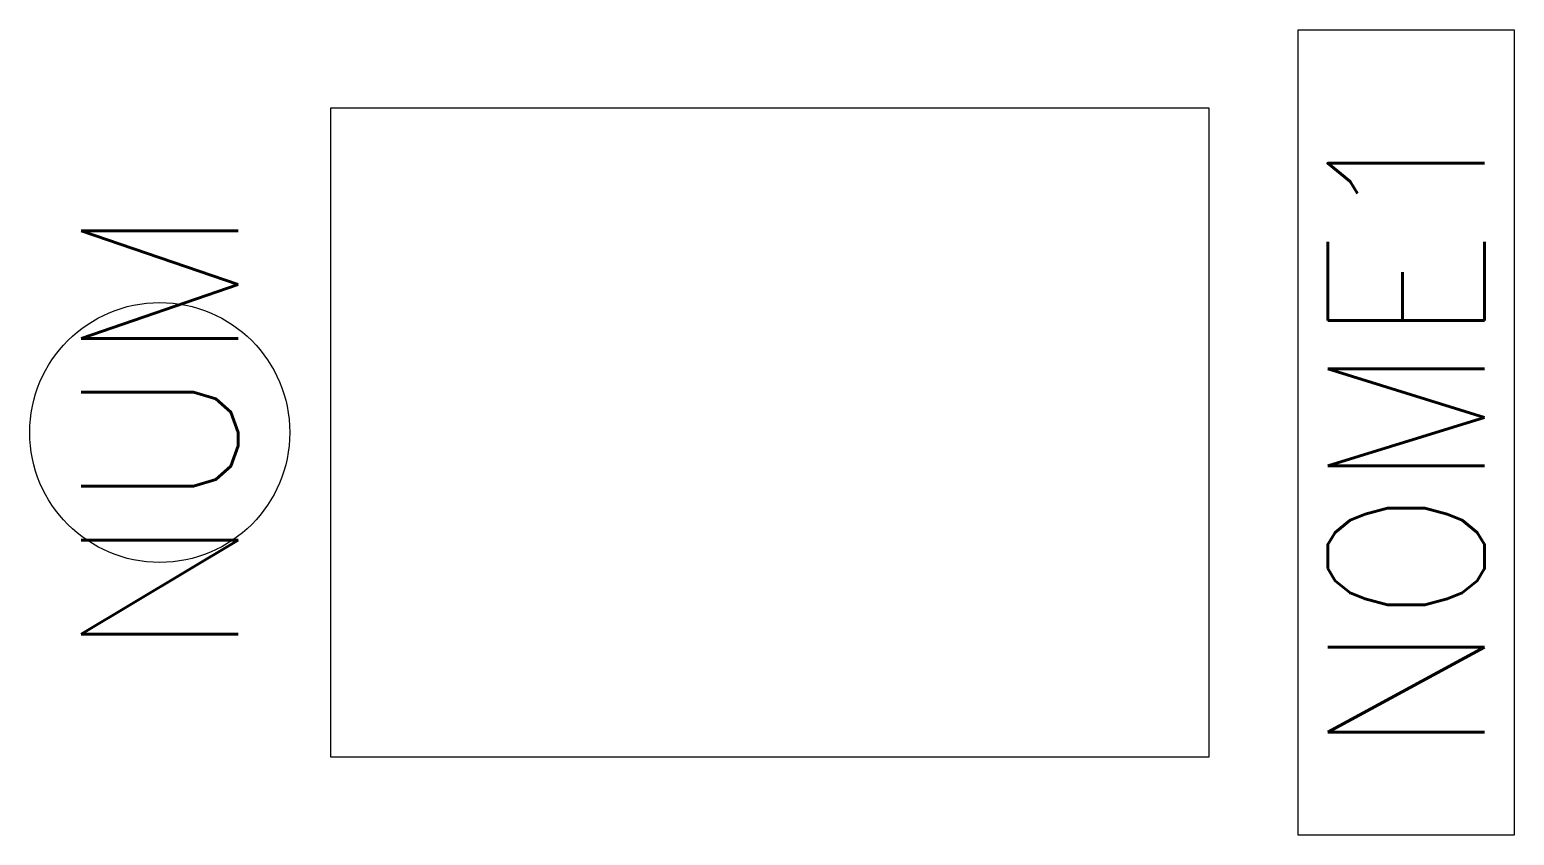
# Model space of a CAD drawing. Header units: millimetres. Extents: x -3.8 to 15.1, y -1 to 9.3.
import ezdxf
from ezdxf.enums import TextEntityAlignment as Align

# ---------------------------------------------------------------- set-up
doc = ezdxf.new("R2010")
doc.units = ezdxf.units.MM
doc.styles.add('Romans', font='romans.shx')

msp = doc.modelspace()

# ---------------------------------------------------------------- linework, layer by layer
at = {"color": 7, "ltscale": 10}
msp.add_lwpolyline([(12.333, -1), (12.333, 9.27), (15.089, 9.27), (15.089, -1)], close=True, dxfattribs=at)
msp.add_lwpolyline([(11.2, 0), (11.2, 8.27), (0, 8.27), (0, 0)], close=True)
msp.add_circle((-2.174, 4.135), 1.657, dxfattribs=at)

# ---------------------------------------------------------------- texts
at = {"color": 7, "style": 'Romans', "width": 0.9, "flags": 4}
msp.add_attdef('NOME1', text='NOME1', height=2, rotation=90, dxfattribs=at).set_placement((13.711, 4.135), align=Align.MIDDLE_CENTER)
at = {"color": 7, "style": 'Romans', "flags": 4}
msp.add_attdef('NUM', text='NUM', height=2, rotation=90, dxfattribs=at).set_placement((-2.174, 4.135), align=Align.MIDDLE_CENTER)

doc.saveas('drawing.dxf')
